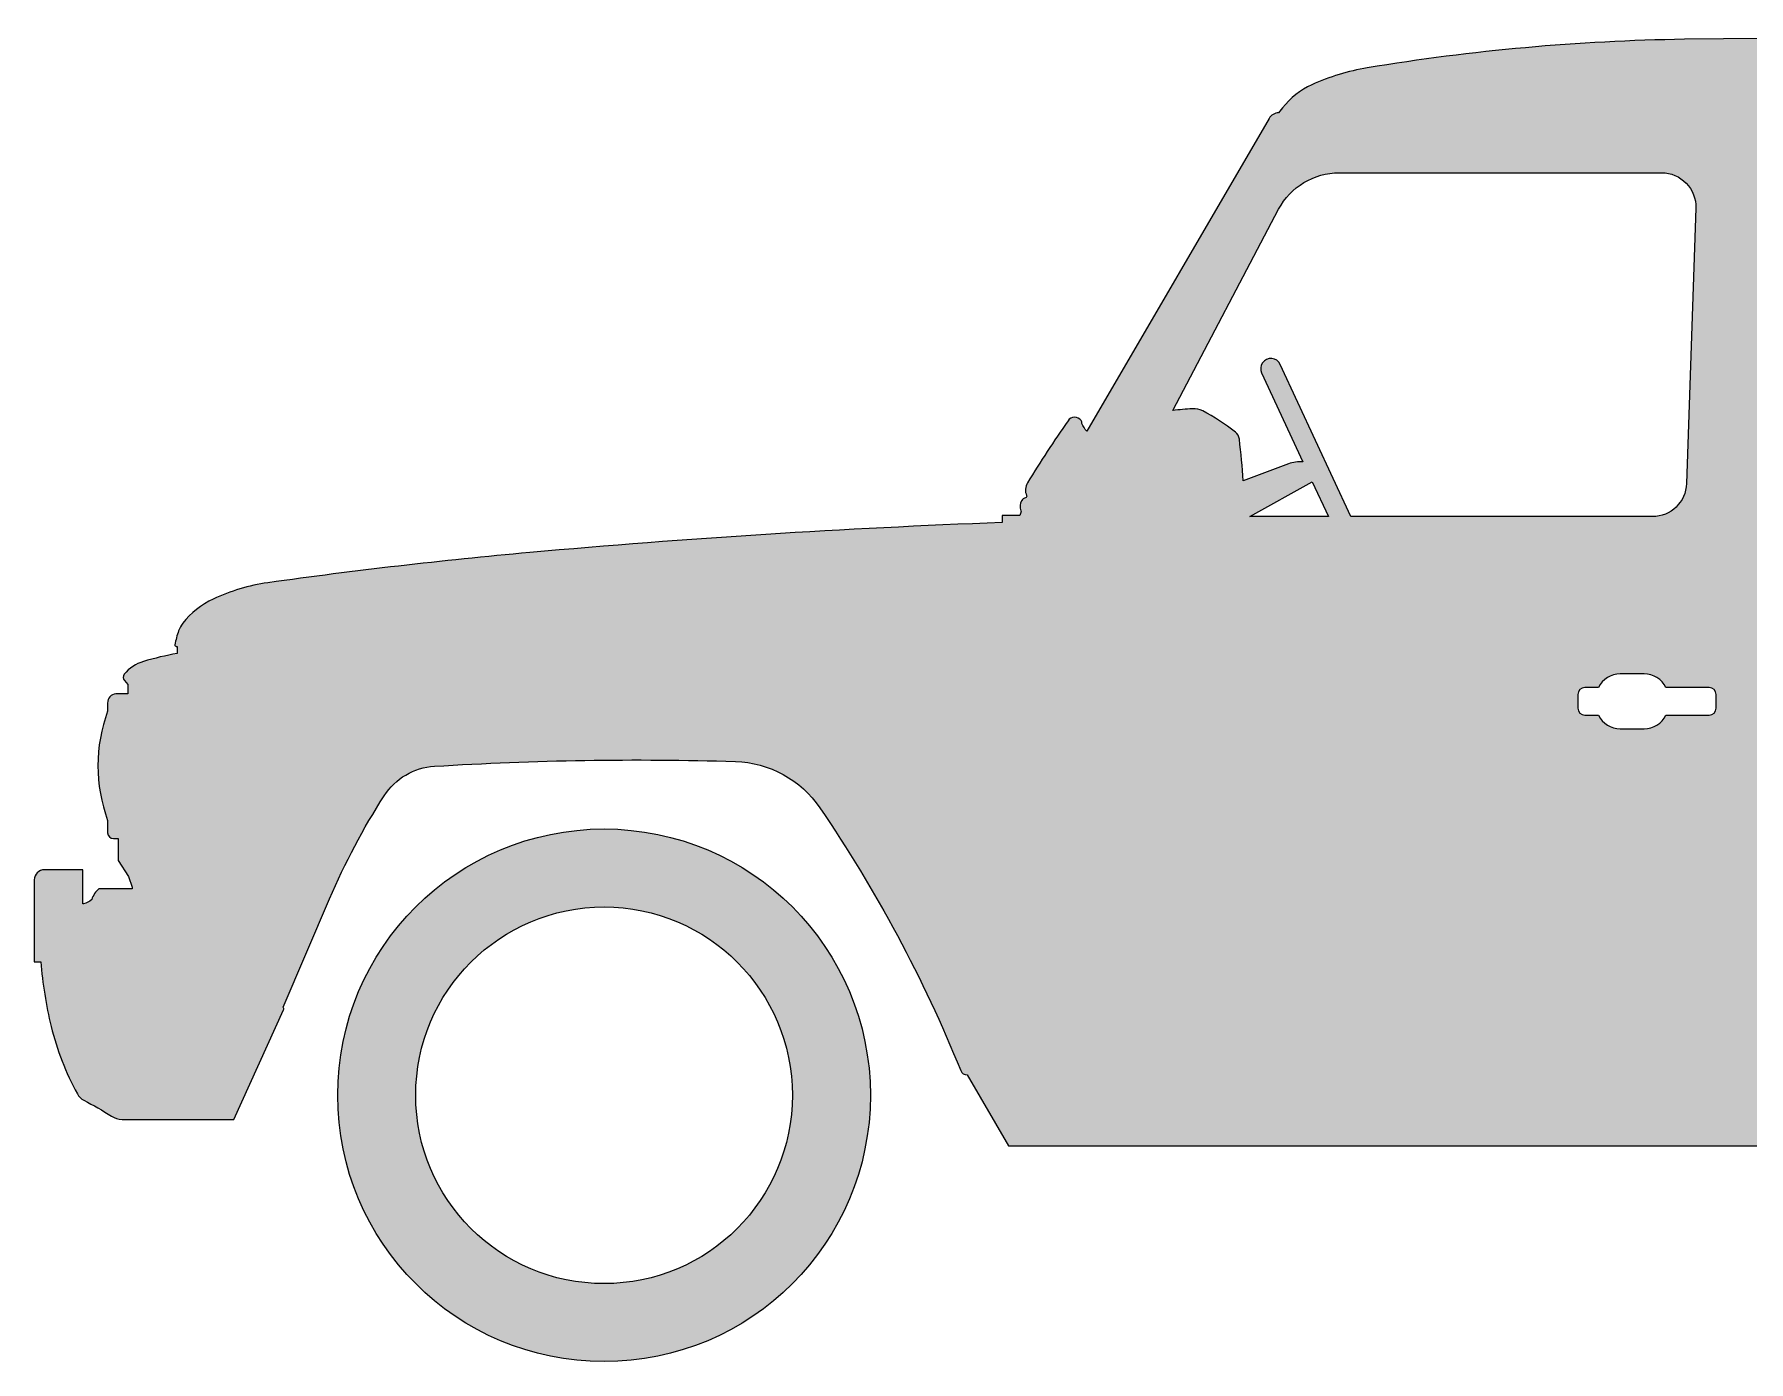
# Model space of a CAD drawing. Header units: metres. Extents: x 23259 to 40448, y -1247 to 8093.
# Drawn here: x 33036 to 35539, y 1317 to 3255 of the extents above; entities that cross this region are included whole.
import ezdxf

# ---------------------------------------------------------------- set-up
doc = ezdxf.new("R2010")
doc.units = ezdxf.units.M
doc.layers.add('dwgmodels.com', color=250, linetype='Continuous')
doc.layers.add('hatch_dwgmodels.com', color=250, linetype='Continuous', lineweight=13)

msp = doc.modelspace()

# ---------------------------------------------------------------- hatches: boundary and pattern name
at = {"layer": 'hatch_dwgmodels.com'}
h = msp.add_hatch(color=256, dxfattribs=at)
h.dxf.hatch_style = 1
edge = h.paths.add_edge_path()
edge.add_line((37718.6195547898, 2740.585854468976), (37541.42717287607, 2740.585854468976))
edge.add_arc((37541.42717287607, 2710.585854468976), 30, 90, 180)
edge.add_line((37511.42717287607, 2710.585854468976), (37511.42717287607, 2423.715622734297))
edge.add_line((37511.42717287607, 2423.715622734297), (37475.69213019179, 2423.715622734297))
edge.add_line((37475.69213019179, 2423.715622734297), (37475.69213019179, 2571.818321438815))
edge.add_line((37475.69213019179, 2571.818321438815), (37467.43070261001, 2571.818321438815))
edge.add_line((37467.43070261001, 2571.818321438815), (37467.43070261001, 2549.918711547176))
edge.add_line((37467.43070261001, 2549.918711547176), (37437.22219112813, 2549.918711547176))
edge.add_line((37437.22219112813, 2549.918711547176), (37315.49233744799, 3144.92661252492))
edge.add_arc((37217.53126030315, 3130.15164081409), 99.0690285832741, 8.57698444245514, 32.18719986891372)
edge.add_arc((37215.7552595656, 3129.033787492723), 101.167545837876, 32.18719986891506, 85.86928247321222)
edge.add_arc((37051.18496377148, 850.2913716922612), 2385.844849052898, 85.86928247321524, 89.59796807344578)
edge.add_line((37067.92577676578, 3236.077487196444), (36301.84545135505, 3241.452993149376))
edge.add_line((36301.84545135505, 3241.452993149376), (36301.84545135505, 3255.057357685982))
edge.add_line((36301.84545135505, 3255.057357685982), (35445.44878334117, 3247.698042638653))
edge.add_arc((35491.59198444202, 144.4089456865991), 3103.632132561674, 90.85187547105062, 99.44781123925496)
edge.add_arc((35035.48937670423, 2885.305131653419), 325.0458929368049, 99.44781123925287, 114.3925075544845)
edge.add_arc((34948.37694350488, 3077.410195540473), 114.1124162457872, 114.3925075544895, 142.1432312329976)
edge.add_line((34858.279787067, 3147.439803159385), (34852.76843014485, 3140.349122464702))
edge.add_arc((34852.92453809539, 3123.954662403107), 16.39520327423458, 90.54555358169918, 149.7596961301369)
edge.add_line((34838.7603818486, 3132.211742287687), (34572.55957806251, 2675.572127490482))
edge.add_arc((34616.80874123523, 2711.894927496429), 57.24800644352969, 206.1017980129867, 219.381537604415, ccw=False)
edge.add_arc((34560.13636168958, 2687.972219705156), 5.412670132710799, 346.4892963966149, 396.8963450289049)
edge.add_arc((34554.98069649818, 2684.101751049086), 11.85948416628571, 36.89634502891109, 145.2623596401235)
edge.add_arc((36111.0404454796, 1605.121827609984), 1905.406319495366, 145.262359640128, 148.516814540425)
edge.add_arc((34503.46201328983, 2589.598336873873), 20.33273659889944, 148.5168145404276, 203.1914134952585)
edge.add_arc((34482.58540253003, 2580.654313186119), 2.379120140335822, -77.0608217182351, 23.19141349526052, ccw=False)
edge.add_arc((34485.0385185108, 2569.977001784986), 8.576369660301738, 102.9391782817761, 148.8308742566381)
edge.add_arc((34492.30718538745, 2565.58029226592), 17.07134304217497, 148.8308742566345, 200.8484555160767)
edge.add_line((34476.35358810036, 2559.504645233294), (34476.87662546414, 2558.131239664643))
edge.add_line((34476.87662546414, 2558.131239664643), (34474.78404280447, 2552.217550442871))
edge.add_line((34474.78404280447, 2552.217550442871), (34448.91879849952, 2552.217550442871))
edge.add_line((34448.91879849952, 2552.217550442871), (34448.91879849952, 2542.120359352368))
edge.add_arc((34931.47038298414, -10511.4828363831), 13062.51937504415, 92.11708482746195, 95.147934597632)
edge.add_arc((34451.0452109604, -5178.815265564497), 7708.254554662699, 95.14793459763189, 98.00866138851099)
edge.add_arc((33416.07099852675, 2177.339960919008), 279.6482697312356, 98.00866138851057, 115.119765445886)
edge.add_arc((33349.14160932237, 2320.090691714736), 121.9862442400405, 115.1197654458875, 142.0949648578883)
edge.add_arc((33284.3258971938, 2370.557495493447), 39.84018637739973, 142.0949648578967, 160.1798096307447)
edge.add_arc((33362.22467362804, 2342.481197676392), 122.6441589213806, 160.1798096307444, 170.03830227448)
edge.add_arc((33243.35289668496, 2363.359572273224), 1.952792704020998, 170.0383022744301, 269.9999999997865)
edge.add_line((33243.35289668495, 2361.406779569208), (33244.80975183487, 2361.406779569208))
edge.add_line((33244.80975183487, 2361.406779569208), (33244.80975183487, 2351.00842802273))
edge.add_arc((33327.94175726046, 1886.055688125394), 472.3261380276565, 100.1371782010045, 106.2817271505013)
edge.add_arc((33211.20990326959, 2285.72061021224), 55.96286433168085, 106.2817271505016, 141.3818393992075)
edge.add_arc((33173.16434883605, 2316.111726102016), 7.269085086469889, 141.3818393991747, 220.8667432839953)
edge.add_line((33167.66722405852, 2311.355549362808), (33172.47914018641, 2305.794001753368))
edge.add_line((33172.47914018641, 2305.794001753368), (33172.47914018641, 2292.313356878301))
edge.add_line((33172.47914018641, 2292.313356878301), (33155.21291142042, 2292.313356878301))
edge.add_arc((33156.9687904543, 2278.638992731412), 13.78663650073379, 97.31711781970236, 180.0000000000019)
edge.add_line((33143.18215395357, 2278.638992731411), (33143.18215395363, 2266.962282791634))
edge.add_arc((33362.21954155332, 2187.162675354005), 233.1209010657256, 159.9823277535112, 200.0176722464419)
edge.add_line((33143.18215395357, 2107.363067916555), (33143.18215395357, 2089.119110363577))
edge.add_arc((33151.71587324582, 2089.279105229723), 8.535218996379388, 181.0740869708978, 270)
edge.add_line((33151.71587324582, 2080.743886233344), (33158.7139287146, 2080.743886233344))
edge.add_line((33158.7139287146, 2080.743886233344), (33158.7139287146, 2048.825254683481))
edge.add_line((33158.7139287146, 2048.825254683481), (33173.49304195722, 2025.457371227416))
edge.add_line((33173.49304195722, 2025.457371227416), (33179.19523082174, 2009.723010943908))
edge.add_line((33179.19523082174, 2009.723010943908), (33179.19523082174, 2007.333337981396))
edge.add_line((33179.19523082174, 2007.333337981396), (33130.47864895285, 2007.333337981396))
edge.add_arc((33151.71514479447, 1981.495255352498), 33.44540730158577, 129.417017852512, 161.8914720714759)
edge.add_arc((33103.55134528662, 2007.70158551614), 22.76233419746672, 281.0221077815929, 316.0040139130866, ccw=False)
edge.add_arc((33140.41722061094, 1784.758158726161), 203.2188781383778, 99.2066035926187, 99.40584964452216)
edge.add_line((33107.20583281915, 1985.244856920242), (33107.20583281915, 2035.352370460467))
edge.add_line((33107.20583281915, 2035.352370460467), (33051.13234776266, 2035.352370460467))
edge.add_arc((33051.13234776266, 2020.352370460467), 15, 90, 180)
edge.add_line((33036.13234776266, 2020.352370460467), (33036.13234776266, 1900.968809703088))
edge.add_line((33036.13234776266, 1900.968809703088), (33045.65809990126, 1900.968809703088))
edge.add_arc((33643.27641524215, 1947.983711752906), 599.4648045095231, 184.4982201600695, 193.6651963028642)
edge.add_arc((33451.92110113851, 1901.45944033974), 402.5349589648949, 193.665196302861, 208.7510869635281)
edge.add_arc((33118.71085463582, 1718.645815143975), 22.46931998710421, 208.7510869635297, 243.1259331894177)
edge.add_arc((32915.07718764229, 1316.811260436221), 428.0167282878799, 56.87406681058587, 63.12593318941322, ccw=False)
edge.add_arc((33164.19124205827, 1698.573630260229), 27.83447454173855, 236.8740668105866, 270)
edge.add_line((33164.19124205827, 1670.739155718491), (33327.31016410244, 1670.739155718491))
edge.add_line((33327.31016410244, 1670.739155718491), (33400.0171894084, 1830.917858475929))
edge.add_arc((33397.11936030729, 1832.233217697597), 3.18238642865008, 335.5861348676153, 407.1742325910687)
edge.add_line((33399.28265499022, 1834.567257006618), (33467.08779185374, 1992.747605336584))
edge.add_arc((34411.21381995735, 1588.041235500863), 1027.210398471659, 147.2762020618082, 156.7972603985727, ccw=False)
edge.add_arc((33626.07940060287, 2092.549209717259), 93.95568913287633, 93.56382780932898, 147.2762020618097, ccw=False)
edge.add_arc((33914.85422418795, -2544.104477727828), 4739.593246673788, 88.24936526172769, 93.56382780932688, ccw=False)
edge.add_arc((34054.90820744521, 2038.236244268091), 155.112729680799, 34.26806845232392, 88.24936526172871, ccw=False)
edge.add_arc((32483.08190997355, 967.292180205832), 2057.100925694025, 22.123141397327174, 34.2680684523221, ccw=False)
edge.add_arc((34398.26821375216, 1745.869915847244), 10.29402172595309, 202.1231413973455, 268.3863198208226)
edge.add_line((34397.97833091946, 1735.579976525865), (34458.265308228, 1632.119973629429))
edge.add_line((34458.265308228, 1632.119973629429), (34488.94653067875, 1632.119973629429))
edge.add_line((34488.94653067875, 1632.119973629429), (36101.1457716734, 1632.119973629429))
edge.add_line((36101.1457716734, 1632.119973629429), (36102.68934686827, 1635.087355661982))
edge.add_line((36102.68934686827, 1635.087355661982), (36129.07593967587, 1635.087355661981))
edge.add_arc((36130.77465887728, 1643.876252168318), 8.951555659456616, 259.0607522191951, 329.4354635462381)
edge.add_line((36138.48245796731, 1639.324309515785), (36201.16705906233, 1745.468070138671))
edge.add_line((36201.16705906233, 1745.468070138671), (36434.16062550958, 2101.657035448396))
edge.add_arc((36573.462009212, 1983.238222313848), 182.8329587508866, 90.66846447309399, 139.6324460324645, ccw=False)
edge.add_arc((36682.55974881416, -7367.38049875457), 9534.08810357404, 88.72720664539861, 90.66846447309428, ccw=False)
edge.add_arc((36891.30896604792, 2028.081535690994), 136.3073508429098, 33.678205721761685, 88.72720664539929, ccw=False)
edge.add_line((37004.73918829962, 2103.667768390751), (37146.86765095861, 1890.379415050793))
edge.add_arc((37145.93198312999, 1886.411945355382), 4.076308387438812, 76.73012436580687, 209.8481439497109)
edge.add_line((37142.39640701858, 1884.383154673753), (37229.10765411054, 1733.2713536458))
edge.add_arc((37253.55051465604, 1749.894504265681), 29.55981339890054, 214.2189165290755, 271.7890860430566)
edge.add_arc((37196.65963983189, 3571.242091802666), 1851.795694470575, 271.7890860430502, 278.0103471430008)
edge.add_arc((37446.99836908028, 1792.32055941094), 55.34605761218932, 278.0103471430018, 322.6517588416308)
edge.add_arc((37148.52163495632, 2020.09630282771), 430.8059757157994, 322.6517588416305, 332.87337431482)
edge.add_arc((37450.32722666152, 1865.47755933099), 91.69895569847743, 332.8733743148197, 363.7601947980931)
edge.add_arc((37502.93849614893, 1868.93528571169), 38.9741840175998, 3.760194798093424, 90)
edge.add_line((37502.93849614893, 1907.909469729289), (37408.1622187414, 1907.909469729289))
edge.add_arc((37404.5175693277, 1948.177655800936), 40.43278717636978, 275.1717152732109, 300.8669129406305)
edge.add_arc((36888.31247261437, 2484.311778041758), 783.6916266014532, 313.2476703643531, 316.1640374340851)
edge.add_arc((37433.02197109577, 1961.297447065437), 28.54102695760032, 316.1640374339872, 320.2892843541176)
edge.add_line((37454.97801451494, 1943.062250955446), (37479.73796844023, 1943.062250955445))
edge.add_arc((37479.73796844023, 1955.694942395204), 12.63269143975913, 270, 355.845229599432)
edge.add_line((37492.33746092819, 1954.779692670858), (37492.33746092819, 2052.057592985086))
edge.add_arc((37482.46603424224, 2052.057592985086), 9.871426685946062, 0, 88.25464750268156)
edge.add_line((37482.76669259585, 2061.924439967301), (37461.56299805333, 2061.924439967301))
edge.add_line((37461.56299805333, 2061.924439967301), (37461.56299805333, 2063.757993615813))
edge.add_arc((37442.38951527077, 2063.102430857391), 19.18468671996566, 1.958243751564587, 37.26052104174232)
edge.add_arc((37463.66202176666, 2079.284586447959), 7.543232992859697, 179.999999999962, 217.2605210417372, ccw=False)
edge.add_line((37456.11878877381, 2079.284586447964), (37456.11878877381, 2098.467575361629))
edge.add_line((37456.11878877381, 2098.467575361629), (37476.11878877381, 2098.467575361629))
edge.add_line((37476.11878877381, 2098.467575361629), (37476.11878877381, 2163.467575361629))
edge.add_line((37476.11878877381, 2163.467575361629), (37456.11878877381, 2163.467575361629))
edge.add_line((37456.11878877381, 2163.467575361629), (37456.11878877381, 2247.650564275295))
edge.add_arc((37436.31352870505, 2262.364044811246), 24.67255227723147, 323.3910579829034, 359.9999999999978)
edge.add_line((37460.98608098229, 2262.364044811246), (37460.98608098229, 2340.585854468976))
edge.add_line((37460.98608098229, 2340.585854468976), (37511.42717287607, 2340.585854468976))
edge.add_line((37511.42717287607, 2340.585854468976), (37511.42717287607, 1970.585854468976))
edge.add_arc((37541.42717287607, 1970.585854468976), 30, 180, 270)
edge.add_line((37541.42717287607, 1940.585854468976), (37602.04234771298, 1940.585854468975))
edge.add_line((37602.04234771298, 1940.585854468975), (37602.04234771298, 1927.659483751067))
edge.add_line((37602.04234771298, 1927.659483751067), (37641.85492674059, 1927.659483751067))
edge.add_line((37641.85492674059, 1927.659483751067), (37641.85492674059, 1940.585854468973))
edge.add_line((37641.85492674059, 1940.585854468973), (37717.56311512749, 1940.585854468976))
edge.add_arc((37717.56311512749, 1976.996561927041), 36.41070745806473, 270, 305.7687203432479)
edge.add_arc((37646.32590246179, 2075.883136664575), 158.2848028668061, 305.7687203432485, 339.5522487551168)
edge.add_arc((37758.86059151065, 2033.925067988253), 38.18261401760129, 339.5522487551166, 365.8553302072578)
edge.add_line((37796.84399367544, 2037.820343742915), (37796.84399367544, 2340.585854468976))
edge.add_line((37796.84399367544, 2340.585854468976), (37796.84399367544, 2643.351365195038))
edge.add_arc((37758.86059151065, 2647.2466409497), 38.18261401760125, 354.1446697927421, 380.4477512448834)
edge.add_arc((37646.32590246179, 2605.288572273377), 158.2848028668066, 20.44775124488323, 54.2312796567515)
edge.add_arc((37717.56311512749, 2704.175147010912), 36.41070745806471, 54.23127965675214, 90)
edge.add_line((37717.56311512749, 2740.585854468976), (37718.6195547898, 2740.585854468976))
edge = h.paths.add_edge_path(flags=16)
edge.add_arc((36284.26079173601, 2286.37781660522), 34.99999999999746, 25.37693352515099, 90)
edge.add_line((36284.26079173601, 2321.377816605218), (36249.26079173601, 2321.377816605218))
edge.add_arc((36249.26079173601, 2286.37781660522), 34.99999999999818, 90, 154.623066474849)
edge.add_line((36217.63801513433, 2301.377816605218), (36197.61593544697, 2301.377816605218))
edge.add_arc((36197.61593544697, 2291.377816605218), 10, 90, 180)
edge.add_line((36187.61593544697, 2291.377816605218), (36187.61593544697, 2271.377816605218))
edge.add_arc((36197.61593544697, 2271.377816605218), 10, 180, 270)
edge.add_line((36197.61593544697, 2261.377816605218), (36217.63801513433, 2261.377816605218))
edge.add_arc((36249.26079173601, 2276.377816605217), 34.99999999999765, 205.3769335251517, 270)
edge.add_line((36249.26079173601, 2241.377816605218), (36284.26079173601, 2241.377816605218))
edge.add_arc((36284.26079173601, 2276.377816605216), 34.99999999999818, 270, 334.623066474849)
edge.add_line((36315.8835683377, 2261.377816605218), (36379.26079173601, 2261.377816605218))
edge.add_arc((36379.26079173601, 2271.377816605218), 10, 270, 360)
edge.add_line((36389.26079173601, 2271.377816605218), (36389.26079173601, 2291.377816605218))
edge.add_arc((36379.26079173601, 2291.377816605218), 10, 0, 90)
edge.add_line((36379.26079173601, 2301.377816605218), (36315.8835683377, 2301.377816605218))
edge = h.paths.add_edge_path(flags=16)
edge.add_arc((35386.38794408608, 2286.15007507349), 34.99999999999746, 25.37693352515099, 90)
edge.add_line((35386.38794408608, 2321.150075073489), (35351.38794408608, 2321.150075073489))
edge.add_arc((35351.38794408608, 2286.15007507349), 34.99999999999818, 90, 154.623066474849)
edge.add_line((35319.76516748439, 2301.150075073489), (35299.74308779703, 2301.150075073489))
edge.add_arc((35299.74308779703, 2291.150075073489), 10, 90, 180)
edge.add_line((35289.74308779703, 2291.150075073489), (35289.74308779703, 2271.150075073489))
edge.add_arc((35299.74308779703, 2271.150075073489), 10, 180, 270)
edge.add_line((35299.74308779703, 2261.150075073489), (35319.76516748439, 2261.150075073489))
edge.add_arc((35351.38794408608, 2276.150075073487), 34.99999999999765, 205.3769335251517, 270)
edge.add_line((35351.38794408608, 2241.150075073489), (35386.38794408608, 2241.150075073489))
edge.add_arc((35386.38794408608, 2276.150075073487), 34.99999999999818, 270, 334.623066474849)
edge.add_line((35418.01072068776, 2261.150075073489), (35481.38794408608, 2261.150075073489))
edge.add_arc((35481.38794408608, 2271.150075073489), 10, 270, 360)
edge.add_line((35491.38794408608, 2271.150075073489), (35491.38794408608, 2291.150075073489))
edge.add_arc((35481.38794408608, 2291.150075073489), 10, 0, 90)
edge.add_line((35481.38794408608, 2301.150075073489), (35418.01072068776, 2301.150075073489))
h.paths.add_polyline_path([(37459.29618213366, 2442.022425982654), (37467.43070261001, 2442.022425982654), (37467.43070261001, 2478.531852713921), (37451.82689110973, 2478.531852713921)], flags=16)
h.paths.add_polyline_path([(37450.03045525582, 2487.312718658959), (37439.14782372398, 2540.506340018972), (37467.43070261001, 2540.506340018972), (37467.43070261001, 2487.312718658959)], flags=16)
h.paths.add_polyline_path([(34810.84178272662, 2550.805889143969), (34901.6732152311, 2601.803682229407), (34925.37117665278, 2550.805889143969)], flags=16)
edge = h.paths.add_edge_path(flags=16)
edge.add_arc((33490.91564106013, 2510.086918280211), 1313.497418611657, 4.061496355767718, 6.716158948515863)
edge.add_arc((34779.59770465612, 2661.840738781339), 15.9109347614654, 6.716158948520573, 51.2953695515172)
edge.add_arc((34614.6656229322, 2456.005941597726), 279.6732431252746, 51.29536955151146, 62.95265157083264)
edge.add_arc((34728.27063004737, 2678.513561069104), 29.84182323486716, 62.95265157082971, 92.8175923606067)
edge.add_arc((34743.9268353862, 2360.40108885319), 348.3393298890502, 92.81759236061019, 97.53655999830917)
edge.add_line((34698.23906724009, 2705.731244775578), (34852.76033068946, 2999.479925584226))
edge.add_arc((34941.26249510874, 2952.924937740801), 99.99999999999537, 90.00000000000409, 152.2541849583069, ccw=False)
edge.add_line((34941.26249510873, 3052.924937740794), (35411.77715656257, 3052.924937740794))
edge.add_arc((35411.77715656257, 3002.924937740799), 49.99999999999545, -1.9246369507421832, 89.99999999999159, ccw=False)
edge.add_line((35461.74894991025, 3001.245691000131), (35448.23618487865, 2599.126642403306))
edge.add_arc((35398.26439153097, 2600.805889143968), 49.9999999999985, 270, 358.07536304926344, ccw=False)
edge.add_line((35398.26439153097, 2550.805889143969), (34958.23703775783, 2550.805889143968))
edge.add_line((34958.23703775783, 2550.805889143968), (34854.91731501121, 2773.148973788224))
edge.add_arc((34841.40264828382, 2766.868897115176), 14.90253601813181, 24.92363436175964, 204.9236343617714)
edge.add_line((34827.88798155644, 2760.588820442128), (34888.28806555684, 2630.608400127246))
edge.add_arc((34883.53180330028, 2583.850577568478), 46.99910638608363, 84.1917819794759, 110.5719917988989)
edge.add_line((34867.01706801339, 2627.852617515444), (34801.11434893264, 2603.118174257435))
edge = h.paths.add_edge_path(flags=16)
edge.add_line((37159.29102392679, 3052.924937740794), (36492.15331626488, 3052.924937740794))
edge.add_arc((36492.15331626488, 3002.924937740797), 49.99999999999727, 90, 187.3528368502843)
edge.add_line((36442.56447402549, 2996.525974906379), (36494.45406714323, 2594.406926309553))
edge.add_arc((36544.04290938262, 2600.80588914397), 49.99999999999454, 187.3528368502833, 270.0000000000084)
edge.add_line((36544.04290938262, 2550.805889143969), (37236.72184529655, 2550.805889143969))
edge.add_arc((37236.72184529655, 2600.805889143968), 49.99999999999909, 270, 370.8992990356046)
edge.add_line((37285.81989659867, 2610.260060621901), (37208.38907522892, 3012.379109218728))
edge.add_arc((37159.2910239268, 3002.924937740791), 49.99999999999881, 10.89929903560817, 90.00000000000836)
edge = h.paths.add_edge_path(flags=16)
edge.add_line((35679.56514160147, 2550.805889143969), (36284.80987876105, 2550.805889143969))
edge.add_arc((36273.36125651213, 2610.614666014311), 60.89466924226515, 280.8364960360587, 363.6077457172614)
edge.add_line((36334.13524657242, 2614.446489898113), (36309.24682610408, 3009.185043659218))
edge.add_arc((36258.83450927174, 3002.003689344947), 50.92124839584689, 8.107373465460674, 90)
edge.add_line((36258.83450927174, 3052.924937740794), (35679.56514160147, 3052.924937740794))
edge.add_arc((35679.56514160147, 3002.924937740794), 50, 90, 180)
edge.add_line((35629.56514160147, 3002.924937740794), (35629.56514160147, 2600.805889143969))
edge.add_arc((35679.56514160147, 2600.805889143969), 50, 180, 270)
edge = h.paths.add_edge_path()
edge.add_spline(control_points=[(35978.24780650654, 1614.634142815314), (35864.82092197922, 1614.634142815314), (35751.3940374519, 1614.634142815314), (35758.18303913642, 1605.394015923182), (35764.97204082094, 1596.153889031051), (35793.01587597601, 1557.286255987241), (35837.22671408933, 1538.778112321573), (35844.76478446565, 1535.55707733364), (35853.17140047166, 1535.55707733364), (35895.02108771745, 1535.55707733364), (35936.87077496324, 1535.55707733364), (35957.05285035763, 1535.833765215149), (35973.83800321697, 1547.043197265742), (35986.02488567771, 1540.262313608173), (35999.15352760635, 1535.55707733364), (36044.82700279153, 1535.55707733364), (36090.5004779767, 1535.55707733364), (36138.18075044577, 1535.557077333641), (36138.18075044577, 1566.733337232745), (36138.18075044577, 1597.909597131849), (36090.5004779767, 1597.909597131849), (36040.2335585892, 1597.909597131849), (35989.9666392017, 1597.909597131849), (35984.10722285412, 1606.271869973581), (35978.24780650654, 1614.634142815314)], knot_values=[0, 0, 0, 1, 1, 2, 2, 2.549305975331918, 2.549305975331918, 3.007883524388091, 3.007883524388091, 4.007883524388091, 4.007883524388091, 4.582974254360508, 4.582974254360508, 4.746590446215367, 4.746590446215367, 5.746590446215366, 5.746590446215366, 7.317386773010265, 7.317386773010265, 8.888183099805161, 8.888183099805161, 9.888183099805161, 9.888183099805161, 10.88818309980516, 10.88818309980516, 10.88818309980516], weights=[1, 1, 1, 1, 1, 0.9625193698162954, 1, 0.9738282921529587, 1, 1, 1, 0.9589428963319657, 1, 0.9966555835715927, 1, 1, 1, 0.7071067811865476, 1, 0.7071067811865476, 1, 1, 1, 1, 1], degree=2, periodic=0)
edge = h.paths.add_edge_path(flags=17)
edge.add_arc((33867.89689965807, 1705.920726245693), 274.9505609407593, 0, 360)
edge = h.paths.add_edge_path()
edge.add_arc((33867.89689965807, 1705.920726245693), 388.8633685597106, 0, 360)
edge = h.paths.add_edge_path(flags=17)
edge.add_arc((36717.89689965807, 1705.920726245693), 274.9505609407593, 0, 360)
edge = h.paths.add_edge_path()
edge.add_arc((36717.89689965807, 1705.920726245693), 388.8633685597106, 0, 360)

# ---------------------------------------------------------------- linework, layer by layer
at = {"layer": 'dwgmodels.com', "color": 0}
msp.add_lwpolyline([(36301.84545135505, 3255.057357685982), (35445.44878334117, 3247.698042638653, 0.03752444301668692), (34982.13336518705, 3205.941948862646, 0.06530112215114452), (34901.25018869397, 3181.336672063273, 0.1216806369438232), (34858.279787067, 3147.439803159385), (34852.76843014485, 3140.349122464702, 0.2642774140847315), (34838.7603818486, 3132.211742287687), (34572.55957806251, 2675.572127490482, -0.05800873057162324), (34565.39924317373, 2686.707673759218, 0.2235587752480842), (34564.46499826114, 2691.221820203198, 0.5115387469456604), (34545.23492965971, 2690.859516465298, 0.0142011928963479), (34486.12238839648, 2600.217074376898, 0.2431941193375769), (34484.77227635945, 2581.591220596882, -0.4676482444862857), (34483.1181270127, 2578.335602926574, 0.2029602204143344), (34477.70020545561, 2574.415839251498, 0.2309489940698663), (34476.35358810036, 2559.504645233294), (34476.87662546414, 2558.131239664643), (34474.78404280447, 2552.217550442871), (34448.91879849952, 2552.217550442871), (34448.91879849952, 2542.120359352368, 0.01322534790588922), (33759.40226003094, 2498.346860371612, 0.01248292369173718), (33377.10961914788, 2454.260826294966, 0.0748003144084039), (33297.35701000057, 2430.539770737027, 0.1182480721575018), (33252.89079101129, 2395.033494959872, 0.07907421589024656), (33246.84578994335, 2384.066085763372, 0.04304234016894155), (33241.42954503186, 2363.697385481099, 0.4661042086313195), (33243.35289668495, 2361.406779569208), (33244.80975183487, 2361.406779569208), (33244.80975183487, 2351.00842802273, 0.02681707833371004), (33195.52012148339, 2339.439070090643, 0.1543619214477697), (33167.48484774523, 2320.648560389683, 0.3614270394718516), (33167.66722405852, 2311.355549362808), (33172.47914018641, 2305.794001753368), (33172.47914018641, 2292.313356878301), (33155.21291142042, 2292.313356878301, 0.3772846353742301), (33143.18215395357, 2278.638992731411), (33143.18215395363, 2266.962282791634, 0.1764859993456512), (33143.18215395357, 2107.363067916555), (33143.18215395357, 2089.119110363577, 0.4087334804603772), (33151.71587324582, 2080.743886233344), (33158.7139287146, 2080.743886233344), (33158.7139287146, 2048.825254683481), (33173.49304195722, 2025.457371227416), (33179.19523082174, 2009.723010943908), (33179.19523082174, 2007.333337981396), (33130.47864895285, 2007.333337981396, 0.1426525391470903), (33119.92630591197, 1991.890686660115, -0.1538339023560356), (33107.90322464472, 1985.359137034169, 0.0008693751258570609), (33107.20583281915, 1985.244856920242), (33107.20583281915, 2035.352370460467), (33051.13234776266, 2035.352370460467, 0.414213562373095), (33036.13234776266, 2020.352370460467), (33036.13234776266, 1900.968809703088), (33045.65809990126, 1900.968809703088, 0.04001982359535121), (33060.78077755067, 1806.361383301384, 0.06591985077059893), (33099.01160565402, 1707.837950866704, 0.151123518431985), (33108.55402504843, 1698.603131855161, -0.02728568162632939), (33148.98022854642, 1675.263052383281, 0.1455541833176582), (33164.19124205827, 1670.739155718491), (33327.31016410244, 1670.739155718491), (33400.0171894084, 1830.917858475929, 0.3229338489560823), (33399.28265499022, 1834.567257006618), (33467.08779185374, 1992.747605336584, -0.04156736994854161), (33547.03576471846, 2143.340696667392, -0.2387518184262727), (33620.23907465878, 2186.323204584172, -0.02319287457106288), (34059.64683716894, 2193.276575464106, -0.2399924489966744), (34183.09526354574, 2125.574881521652, -0.05304190078824506), (34388.73207289772, 1741.993203206515, 0.2974630105280163), (34397.97833091946, 1735.579976525865), (34458.265308228, 1632.119973629429), (34488.94653067875, 1632.119973629429), (36101.1457716734, 1632.119973629429)], format="xyb", dxfattribs=at)
for points in [[(34801.11434893264, 2603.118174257435, 0.01158366875576495), (34795.39945390161, 2663.701535859491, 0.1970043769446811), (34789.54690326854, 2674.257312058788, 0.05090839918037956), (34741.84050265352, 2705.091615389047, 0.1310530229590848), (34726.80371208886, 2708.319308261282, 0.02059329099528336), (34698.23906724009, 2705.731244775578), (34852.76033068946, 2999.479925584226, -0.2785193021192417), (34941.26249510873, 3052.924937740794), (35411.77715656257, 3052.924937740794, -0.4240867882023802), (35461.74894991025, 3001.245691000131), (35448.23618487865, 2599.126642403306, -0.4044087878412193), (35398.26439153097, 2550.805889143969), (34958.23703775783, 2550.805889143968), (34854.91731501121, 2773.148973788224, 0.9999999999999999), (34827.88798155644, 2760.588820442128), (34888.28806555684, 2630.608400127246, 0.115616441581432), (34867.01706801339, 2627.852617515444)], [(35418.01072068776, 2301.150075073489, 0.2896898633027829), (35386.38794408608, 2321.150075073489), (35351.38794408608, 2321.150075073489, 0.2896898633027828), (35319.76516748439, 2301.150075073489), (35299.74308779703, 2301.150075073489, 0.414213562373095), (35289.74308779703, 2291.150075073489), (35289.74308779703, 2271.150075073489, 0.414213562373095), (35299.74308779703, 2261.150075073489), (35319.76516748439, 2261.150075073489, 0.2896898633027811), (35351.38794408608, 2241.150075073489), (35386.38794408608, 2241.150075073489, 0.2896898633027828), (35418.01072068776, 2261.150075073489), (35481.38794408608, 2261.150075073489, 0.414213562373095), (35491.38794408608, 2271.150075073489), (35491.38794408608, 2291.150075073489, 0.414213562373095), (35481.38794408608, 2301.150075073489)]]:
    msp.add_lwpolyline(points, format="xyb", close=True, dxfattribs=at)
msp.add_lwpolyline([(34810.84178272662, 2550.805889143969), (34901.6732152311, 2601.803682229407), (34925.37117665278, 2550.805889143969)], close=True, dxfattribs=at)
for radius in [388.8633685597106, 274.9505609407593]:
    msp.add_circle((33867.89689965807, 1705.920726245693), radius, dxfattribs=at)

doc.saveas('drawing.dxf')
